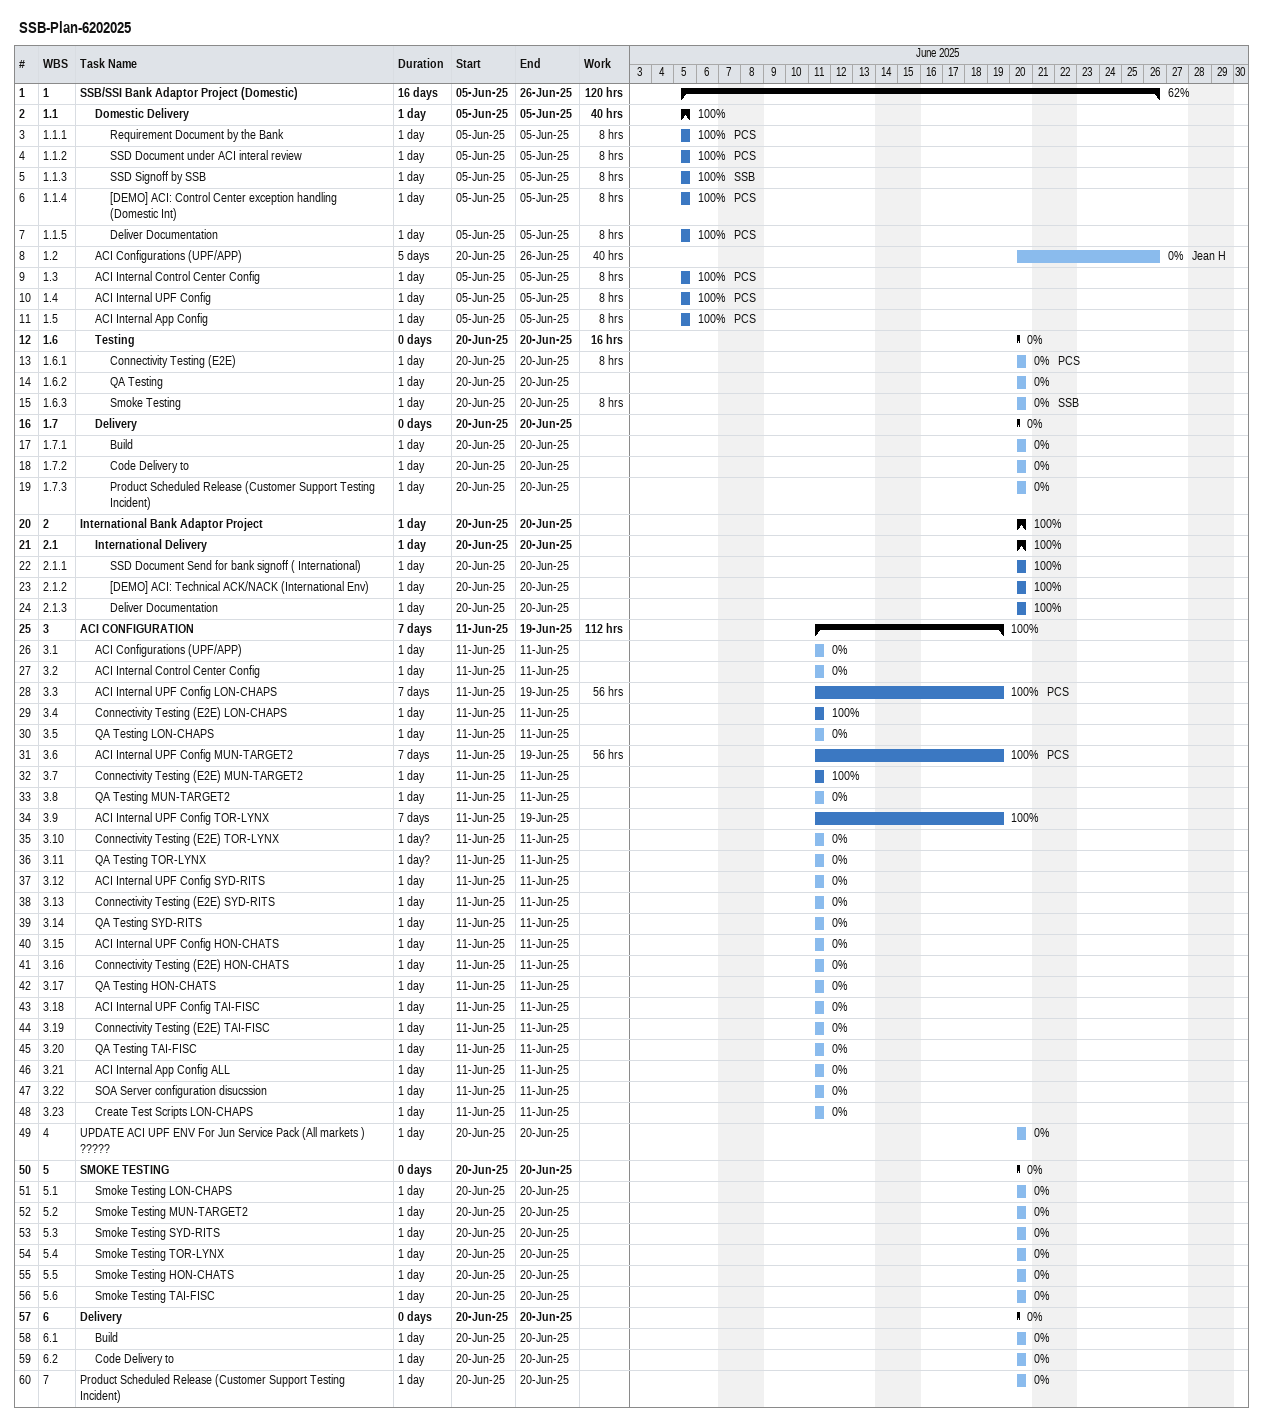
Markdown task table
SSB-Plan-6202025

| ID | WBS | Task | Duration | Start | Finish | Resources | % complete | Work (h) |
|---|---|---|---|---|---|---|---|---|
| 1 | 1 | **SSB/SSI Bank Adaptor Project (Domestic)** | 16d | 2025-06-05 | 2025-06-26 |  | 62 | 120 |
| 2 | 1.1 | **Domestic Delivery** | 1d | 2025-06-05 | 2025-06-05 |  | 100 | 40 |
| 3 | 1.1.1 | Requirement Document by the Bank | 1d | 2025-06-05 | 2025-06-05 | PCS | 100 | 8 |
| 4 | 1.1.2 | SSD Document under ACI interal review | 1d | 2025-06-05 | 2025-06-05 | PCS | 100 | 8 |
| 5 | 1.1.3 | SSD Signoff by SSB | 1d | 2025-06-05 | 2025-06-05 | SSB | 100 | 8 |
| 6 | 1.1.4 | [DEMO] ACI: Control Center exception handling (Domestic Int) | 1d | 2025-06-05 | 2025-06-05 | PCS | 100 | 8 |
| 7 | 1.1.5 | Deliver Documentation | 1d | 2025-06-05 | 2025-06-05 | PCS | 100 | 8 |
| 8 | 1.2 | ACI Configurations (UPF/APP) | 5d | 2025-06-20 | 2025-06-26 | Jean H | 0 | 40 |
| 9 | 1.3 | ACI Internal Control Center Config | 1d | 2025-06-05 | 2025-06-05 | PCS | 100 | 8 |
| 10 | 1.4 | ACI Internal UPF Config | 1d | 2025-06-05 | 2025-06-05 | PCS | 100 | 8 |
| 11 | 1.5 | ACI Internal App Config | 1d | 2025-06-05 | 2025-06-05 | PCS | 100 | 8 |
| 12 | 1.6 | **Testing** | 0d | 2025-06-20 | 2025-06-20 |  | 0 | 16 |
| 13 | 1.6.1 | Connectivity Testing (E2E) | 1d | 2025-06-20 | 2025-06-20 | PCS | 0 | 8 |
| 14 | 1.6.2 | QA Testing | 1d | 2025-06-20 | 2025-06-20 |  | 0 |  |
| 15 | 1.6.3 | Smoke Testing | 1d | 2025-06-20 | 2025-06-20 | SSB | 0 | 8 |
| 16 | 1.7 | **Delivery** | 0d | 2025-06-20 | 2025-06-20 |  | 0 |  |
| 17 | 1.7.1 | Build | 1d | 2025-06-20 | 2025-06-20 |  | 0 |  |
| 18 | 1.7.2 | Code Delivery to | 1d | 2025-06-20 | 2025-06-20 |  | 0 |  |
| 19 | 1.7.3 | Product Scheduled Release (Customer Support Testing Incident) | 1d | 2025-06-20 | 2025-06-20 |  | 0 |  |
| 20 | 2 | **International Bank Adaptor Project** | 1d | 2025-06-20 | 2025-06-20 |  | 100 |  |
| 21 | 2.1 | **International Delivery** | 1d | 2025-06-20 | 2025-06-20 |  | 100 |  |
| 22 | 2.1.1 | SSD Document Send for bank signoff ( International) | 1d | 2025-06-20 | 2025-06-20 |  | 100 |  |
| 23 | 2.1.2 | [DEMO] ACI: Technical ACK/NACK (International Env) | 1d | 2025-06-20 | 2025-06-20 |  | 100 |  |
| 24 | 2.1.3 | Deliver Documentation | 1d | 2025-06-20 | 2025-06-20 |  | 100 |  |
| 25 | 3 | **ACI CONFIGURATION** | 7d | 2025-06-11 | 2025-06-19 |  | 100 | 112 |
| 26 | 3.1 | ACI Configurations (UPF/APP) | 1d | 2025-06-11 | 2025-06-11 |  | 0 |  |
| 27 | 3.2 | ACI Internal Control Center Config | 1d | 2025-06-11 | 2025-06-11 |  | 0 |  |
| 28 | 3.3 | ACI Internal UPF Config LON-CHAPS | 7d | 2025-06-11 | 2025-06-19 | PCS | 100 | 56 |
| 29 | 3.4 | Connectivity Testing (E2E) LON-CHAPS | 1d | 2025-06-11 | 2025-06-11 |  | 100 |  |
| 30 | 3.5 | QA Testing LON-CHAPS | 1d | 2025-06-11 | 2025-06-11 |  | 0 |  |
| 31 | 3.6 | ACI Internal UPF Config MUN-TARGET2 | 7d | 2025-06-11 | 2025-06-19 | PCS | 100 | 56 |
| 32 | 3.7 | Connectivity Testing (E2E) MUN-TARGET2 | 1d | 2025-06-11 | 2025-06-11 |  | 100 |  |
| 33 | 3.8 | QA Testing MUN-TARGET2 | 1d | 2025-06-11 | 2025-06-11 |  | 0 |  |
| 34 | 3.9 | ACI Internal UPF Config TOR-LYNX | 7d | 2025-06-11 | 2025-06-19 |  | 100 |  |
| 35 | 3.10 | Connectivity Testing (E2E) TOR-LYNX | 1d? | 2025-06-11 | 2025-06-11 |  | 0 |  |
| 36 | 3.11 | QA Testing TOR-LYNX | 1d? | 2025-06-11 | 2025-06-11 |  | 0 |  |
| 37 | 3.12 | ACI Internal UPF Config SYD-RITS | 1d | 2025-06-11 | 2025-06-11 |  | 0 |  |
| 38 | 3.13 | Connectivity Testing (E2E) SYD-RITS | 1d | 2025-06-11 | 2025-06-11 |  | 0 |  |
| 39 | 3.14 | QA Testing SYD-RITS | 1d | 2025-06-11 | 2025-06-11 |  | 0 |  |
| 40 | 3.15 | ACI Internal UPF Config HON-CHATS | 1d | 2025-06-11 | 2025-06-11 |  | 0 |  |
| 41 | 3.16 | Connectivity Testing (E2E) HON-CHATS | 1d | 2025-06-11 | 2025-06-11 |  | 0 |  |
| 42 | 3.17 | QA Testing HON-CHATS | 1d | 2025-06-11 | 2025-06-11 |  | 0 |  |
| 43 | 3.18 | ACI Internal UPF Config TAI-FISC | 1d | 2025-06-11 | 2025-06-11 |  | 0 |  |
| 44 | 3.19 | Connectivity Testing (E2E) TAI-FISC | 1d | 2025-06-11 | 2025-06-11 |  | 0 |  |
| 45 | 3.20 | QA Testing TAI-FISC | 1d | 2025-06-11 | 2025-06-11 |  | 0 |  |
| 46 | 3.21 | ACI Internal App Config ALL | 1d | 2025-06-11 | 2025-06-11 |  | 0 |  |
| 47 | 3.22 | SOA Server configuration disucssion | 1d | 2025-06-11 | 2025-06-11 |  | 0 |  |
| 48 | 3.23 | Create Test Scripts LON-CHAPS | 1d | 2025-06-11 | 2025-06-11 |  | 0 |  |
| 49 | 4 | UPDATE ACI UPF ENV For Jun Service Pack (All markets ) ????? | 1d | 2025-06-20 | 2025-06-20 |  | 0 |  |
| 50 | 5 | **SMOKE TESTING** | 0d | 2025-06-20 | 2025-06-20 |  | 0 |  |
| 51 | 5.1 | Smoke Testing LON-CHAPS | 1d | 2025-06-20 | 2025-06-20 |  | 0 |  |
| 52 | 5.2 | Smoke Testing MUN-TARGET2 | 1d | 2025-06-20 | 2025-06-20 |  | 0 |  |
| 53 | 5.3 | Smoke Testing SYD-RITS | 1d | 2025-06-20 | 2025-06-20 |  | 0 |  |
| 54 | 5.4 | Smoke Testing TOR-LYNX | 1d | 2025-06-20 | 2025-06-20 |  | 0 |  |
| 55 | 5.5 | Smoke Testing HON-CHATS | 1d | 2025-06-20 | 2025-06-20 |  | 0 |  |
| 56 | 5.6 | Smoke Testing TAI-FISC | 1d | 2025-06-20 | 2025-06-20 |  | 0 |  |
| 57 | 6 | **Delivery** | 0d | 2025-06-20 | 2025-06-20 |  | 0 |  |
| 58 | 6.1 | Build | 1d | 2025-06-20 | 2025-06-20 |  | 0 |  |
| 59 | 6.2 | Code Delivery to | 1d | 2025-06-20 | 2025-06-20 |  | 0 |  |
| 60 | 7 | Product Scheduled Release (Customer Support Testing Incident) | 1d | 2025-06-20 | 2025-06-20 |  | 0 |  |
